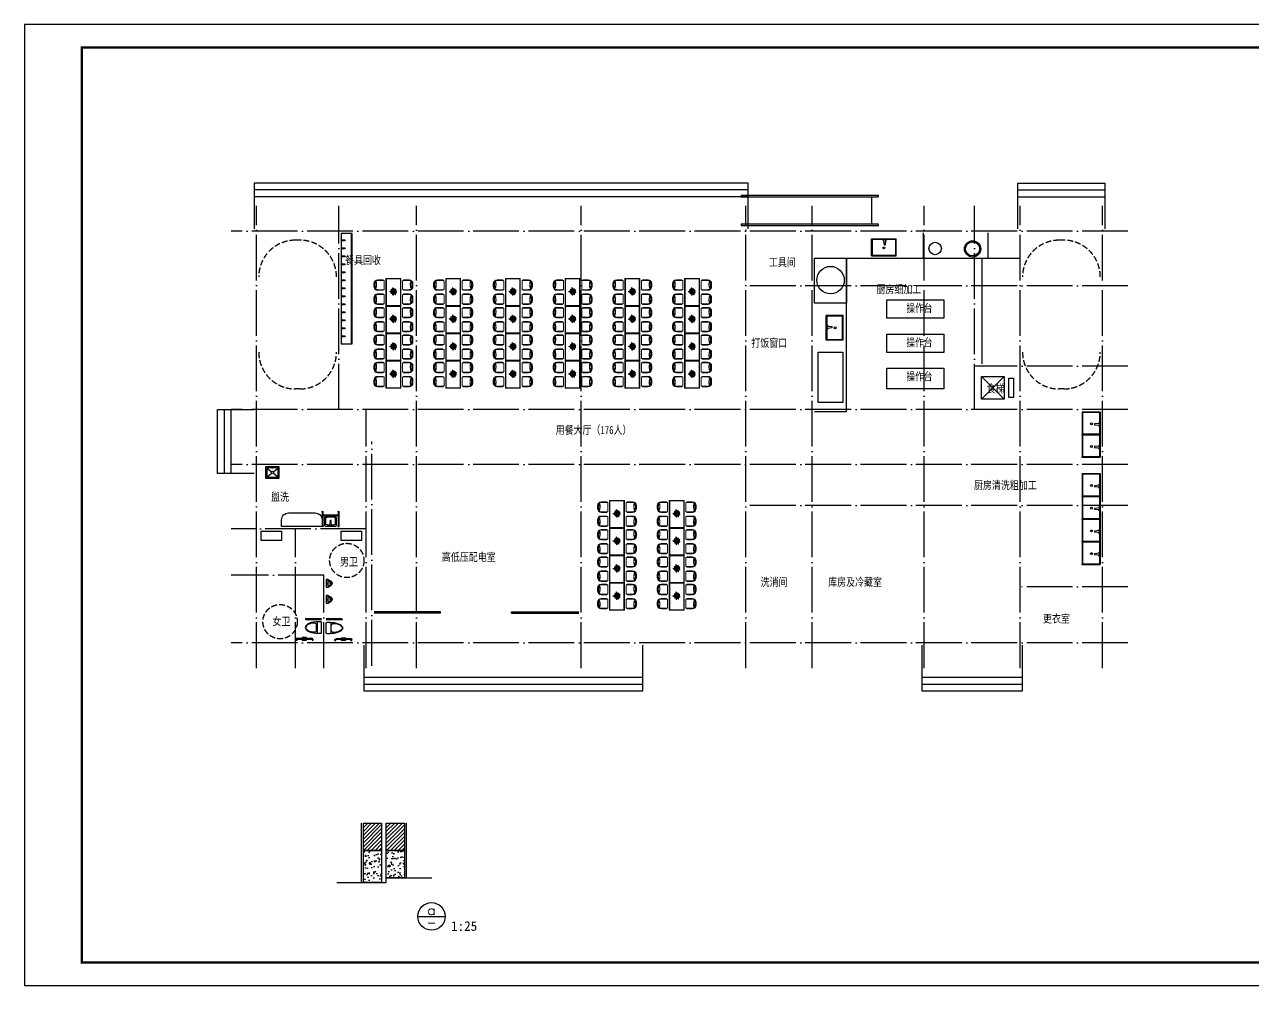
# Model space of a CAD drawing. Extents: x -695846 to 822170, y -413475 to 397179.
# Drawn here: x -535780 to -482045, y -365810 to -323810 of the extents above; entities that cross this region are included whole.
import ezdxf
from ezdxf.enums import TextEntityAlignment as Align

# ---------------------------------------------------------------- set-up
doc = ezdxf.new("R2010")
doc.units = 0
doc.header["$LTSCALE"] = 1000
doc.header["$MEASUREMENT"] = 0
for name, pattern in [('CONTINOUS', [0]), ('DASH', [0.35, 0.25, -0.1]), ('DOTE', [2.42, 2, -0.2, 0.02, -0.2])]:
    doc.linetypes.add(name, pattern=pattern)
for name, color, linetype in [('A-详图', 151, 'Continuous'), ('DOTE', 1, 'DOTE'), ('EVTR', 2, 'Continuous'), ('HATCH', 135, 'Continuous'), ('LVTRY', 6, 'Continuous'), ('PUB_DIM', 3, 'Continuous'), ('PUB_TEXT', 7, 'Continuous'), ('STAIR', 2, 'Continuous'), ('T-图框-175', 175, 'Continuous'), ('TXT', 230, 'Continuous'), ('WALL', 9, 'Continuous'), ('xx-填充', 8, 'Continuous'), ('家具', 134, 'CONTINOUS')]:
    doc.layers.add(name, color=color, linetype=linetype)
doc.styles.add('-黑体', font='simhei.ttf', dxfattribs={"width": 0.8})
doc.styles.add('COMP', font='complex_.ttf', dxfattribs={"bigfont": 'hztxt'})
doc.styles.add('DIM_FONT', font='SIMPLEX.shx', dxfattribs={"width": 0.8})
doc.styles.add('HZ', font='complex.shx', dxfattribs={"bigfont": 'hztxt.shx'})
pattern_1 = [(45, (0, 918.42), (-84.189901, 84.189901), [])]
pattern_2 = [(50, (0, 918.4), (537.94514, -47.0641), [56.25, -618.75]), (355, (0, 918.4), (-104.0635, 564.1441), [45, -495]), (100.4514, (44.83, 914.5), (433.88204, 517.07966), [47.80514, -525.8566]), (46.1842, (0, 1068.4), (800.4308, -124.13926), [84.375, -928.125]), (96.6356, (66.7, 1058.1), (700.997, 730.5884), [71.7077, -788.7848]), (351.1842, (0, 1068.4), (700.9965, 730.589), [67.5, -742.5]), (21, (75, 1030.9), (447.6803, -301.96417), [56.25, -618.75]), (326, (75, 1030.9), (182.4865, 543.86253), [45, -495]), (71.4514, (112.3, 1005.76), (630.16697, 241.89787), [47.80514, -525.8566]), (37.5, (0, 918.42), (9.11989, 249.67039), [0, -489, 0, -502.5, 0, -496.875]), (7.5, (0, 918.42), (197.30215, 295.80878), [0, -286.5, 0, -477.75, 0, -189.375]), (327.5, (-167.25, 918.42), (400.36683, -16.916154), [0, -187.5, 0, -585, 0, -776.25]), (317.5, (-242.25, 918.42), (437.38963, 75.07874), [0, -243.75, 0, -388.5, 0, -551.25])]

# ---------------------------------------------------------------- blocks, each defined once
blk = doc.blocks.new('餐桌')
at = {"layer": '家具', "lineweight": 20}
for p, q in [((224450, 232690, -343), (224694, 232690, -343)), ((224694, 232690, -343), (224694, 232661, -343)), ((224810, 231554), (224810, 232754)), ((224810, 232754), (225460, 232754)), ((225460, 232754), (225460, 231554)), ((225820, 232690, -343), (225577, 232690, -343)), ((225577, 232690, -343), (225577, 232661, -343)), ((224279, 232405, -343), (224279, 232519, -343)), ((224691, 232234, -343), (224450, 232234, -343)), ((224691, 232262, -343), (224691, 232234, -343)), ((224735, 232642, -343), (224735, 232281, -343)), ((225535, 232642, -343), (225535, 232281, -343)), ((225579, 232262, -343), (225579, 232234, -343)), ((225579, 232234, -343), (225820, 232234, -343)), ((225991, 232405, -343), (225991, 232519, -343)), ((224279, 231903, -343), (224279, 231789, -343)), ((224691, 232074, -343), (224450, 232074, -343)), ((224450, 231618, -343), (224694, 231618, -343)), ((224691, 232046, -343), (224691, 232074, -343)), ((224694, 231618, -343), (224694, 231647, -343)), ((224735, 231666, -343), (224735, 232027, -343)), ((225535, 231666, -343), (225535, 232027, -343)), ((225577, 231618, -343), (225577, 231647, -343)), ((225820, 231618, -343), (225577, 231618, -343)), ((225579, 232046, -343), (225579, 232074, -343)), ((225579, 232074, -343), (225820, 232074, -343)), ((225991, 231903, -343), (225991, 231789, -343)), ((225460, 231554), (224810, 231554))]:
    blk.add_line(p, q, dxfattribs=at)
at = {"layer": '家具', "color": 8, "lineweight": 5}
for p, q in [((224830, 231574), (224830, 232734)), ((224830, 232734), (225440, 232734)), ((225440, 232734), (225440, 231574)), ((224308, 232405, -343), (224308, 232519, -343)), ((224450, 232661, -343), (224716, 232661, -343)), ((224716, 232262, -343), (224450, 232262, -343)), ((224959, 232178, -343), (224974, 232185, -343)), ((224973, 232177, -343), (224959, 232178, -343)), ((224988, 232173, -343), (224973, 232177, -343)), ((224974, 232185, -343), (225006, 232196, -343)), ((225000, 232157, -343), (224988, 232173, -343)), ((225018, 232170, -343), (224998, 232179, -343)), ((225024, 232150, -343), (225000, 232157, -343)), ((225006, 232196, -343), (225037, 232207, -343)), ((225049, 232173, -343), (225018, 232170, -343)), ((225052, 232153, -343), (225024, 232150, -343)), ((225037, 232270, -343), (225061, 232269, -343)), ((225039, 232256, -343), (225037, 232270, -343)), ((225037, 232207, -343), (225059, 232207, -343)), ((225041, 232239, -343), (225039, 232256, -343)), ((225057, 232218, -343), (225041, 232239, -343)), ((225060, 232175, -343), (225049, 232173, -343)), ((225073, 232159, -343), (225052, 232153, -343)), ((225056, 232253, -343), (225062, 232246, -343)), ((225073, 232208, -343), (225057, 232218, -343)), ((225059, 232207, -343), (225080, 232207, -343)), ((225073, 232186, -343), (225060, 232175, -343)), ((225061, 232269, -343), (225077, 232268, -343)), ((225062, 232246, -343), (225070, 232232, -343)), ((225065, 232135, -343), (225071, 232160, -343)), ((225070, 232232, -343), (225086, 232223, -343)), ((225071, 232160, -343), (225084, 232176, -343)), ((225100, 232188, -343), (225073, 232186, -343)), ((225077, 232268, -343), (225095, 232259, -343)), ((225080, 232207, -343), (225099, 232205, -343)), ((225085, 232136, -343), (225081, 232125, -343)), ((225084, 232176, -343), (225103, 232177, -343)), ((225092, 232162, -343), (225085, 232152, -343)), ((225085, 232152, -343), (225085, 232136, -343)), ((225086, 232223, -343), (225109, 232217, -343)), ((225092, 232287, -343), (225100, 232324, -343)), ((225096, 232239, -343), (225092, 232287, -343)), ((225109, 232159, -343), (225092, 232162, -343)), ((225117, 232203, -343), (225096, 232239, -343)), ((225099, 232205, -343), (225121, 232200, -343)), ((225100, 232324, -343), (225104, 232358, -343)), ((225134, 232187, -343), (225100, 232188, -343)), ((225103, 232177, -343), (225117, 232184, -343)), ((225104, 232358, -343), (225123, 232333, -343)), ((225123, 232138, -343), (225108, 232116, -343)), ((225126, 232169, -343), (225109, 232159, -343)), ((225117, 232312, -343), (225113, 232325, -343)), ((225113, 232285, -343), (225117, 232312, -343)), ((225115, 232262, -343), (225113, 232285, -343)), ((225128, 232226, -343), (225115, 232262, -343)), ((225143, 232181, -343), (225117, 232203, -343)), ((225117, 232184, -343), (225137, 232186, -343)), ((225123, 232333, -343), (225137, 232317, -343)), ((225136, 232159, -343), (225123, 232138, -343)), ((225137, 232183, -343), (225126, 232169, -343)), ((225127, 232120, -343), (225139, 232140, -343)), ((225142, 232183, -343), (225128, 232226, -343)), ((225139, 232185, -343), (225134, 232169, -343)), ((225134, 232169, -343), (225140, 232130, -343)), ((225137, 232317, -343), (225149, 232289, -343)), ((225137, 232186, -343), (225137, 232183, -343)), ((225148, 232186, -343), (225140, 232183, -343)), ((225140, 232183, -343), (225150, 232156, -343)), ((225150, 232205, -343), (225143, 232181, -343)), ((225147, 232184, -343), (225166, 232197, -343)), ((225175, 232172, -343), (225148, 232186, -343)), ((225149, 232289, -343), (225153, 232263, -343)), ((225154, 232231, -343), (225150, 232205, -343)), ((225150, 232156, -343), (225155, 232131, -343)), ((225153, 232212, -343), (225151, 232207, -343)), ((225153, 232263, -343), (225154, 232231, -343)), ((225167, 232223, -343), (225153, 232212, -343)), ((225171, 232281, -343), (225154, 232264, -343)), ((225156, 232237, -343), (225166, 232254, -343)), ((225166, 232254, -343), (225176, 232266, -343)), ((225166, 232197, -343), (225185, 232203, -343)), ((225177, 232237, -343), (225167, 232223, -343)), ((225170, 232176, -343), (225194, 232176, -343)), ((225183, 232297, -343), (225171, 232281, -343)), ((225188, 232153, -343), (225175, 232172, -343)), ((225176, 232266, -343), (225193, 232275, -343)), ((225200, 232245, -343), (225177, 232237, -343)), ((225214, 232157, -343), (225177, 232176, -343)), ((225203, 232301, -343), (225183, 232297, -343)), ((225185, 232203, -343), (225209, 232214, -343)), ((225204, 232134, -343), (225188, 232153, -343)), ((225189, 232242, -343), (225199, 232252, -343)), ((225194, 232176, -343), (225215, 232180, -343)), ((225198, 232139, -343), (225220, 232126, -343)), ((225199, 232252, -343), (225210, 232275, -343)), ((225225, 232248, -343), (225200, 232245, -343)), ((225213, 232305, -343), (225203, 232301, -343)), ((225209, 232214, -343), (225229, 232219, -343)), ((225210, 232275, -343), (225213, 232305, -343)), ((225227, 232152, -343), (225214, 232157, -343)), ((225215, 232180, -343), (225232, 232187, -343)), ((225248, 232242, -343), (225225, 232248, -343)), ((225260, 232137, -343), (225227, 232152, -343)), ((225229, 232219, -343), (225255, 232237, -343)), ((225232, 232187, -343), (225244, 232203, -343)), ((225245, 232181, -343), (225232, 232186, -343)), ((225244, 232203, -343), (225261, 232224, -343)), ((225262, 232161, -343), (225245, 232181, -343)), ((225276, 232244, -343), (225248, 232242, -343)), ((225261, 232224, -343), (225276, 232244, -343)), ((225267, 232150, -343), (225262, 232161, -343)), ((225274, 232132, -343), (225267, 232150, -343)), ((225820, 232661, -343), (225554, 232661, -343)), ((225554, 232262, -343), (225820, 232262, -343)), ((225963, 232405, -343), (225963, 232519, -343)), ((224308, 231903, -343), (224308, 231789, -343)), ((224716, 232046, -343), (224450, 232046, -343)), ((224450, 231647, -343), (224716, 231647, -343)), ((225041, 232098, -343), (225056, 232112, -343)), ((225060, 232101, -343), (225041, 232098, -343)), ((225056, 232112, -343), (225065, 232135, -343)), ((225081, 232105, -343), (225060, 232101, -343)), ((225108, 232116, -343), (225081, 232105, -343)), ((225098, 232102, -343), (225094, 232083, -343)), ((225094, 232083, -343), (225100, 232068, -343)), ((225105, 232115, -343), (225098, 232102, -343)), ((225100, 232068, -343), (225111, 232056, -343)), ((225111, 232056, -343), (225115, 232043, -343)), ((225115, 232043, -343), (225117, 232023, -343)), ((225117, 232023, -343), (225118, 232019, -343)), ((225118, 232019, -343), (225132, 232025, -343)), ((225121, 232095, -343), (225127, 232120, -343)), ((225123, 232079, -343), (225121, 232095, -343)), ((225128, 232049, -343), (225123, 232079, -343)), ((225132, 232025, -343), (225142, 232040, -343)), ((225140, 232130, -343), (225147, 232107, -343)), ((225142, 232040, -343), (225146, 232064, -343)), ((225146, 232064, -343), (225149, 232089, -343)), ((225147, 232107, -343), (225164, 232090, -343)), ((225149, 232089, -343), (225151, 232099, -343)), ((225155, 232131, -343), (225170, 232115, -343)), ((225164, 232090, -343), (225177, 232076, -343)), ((225170, 232115, -343), (225186, 232109, -343)), ((225177, 232076, -343), (225206, 232056, -343)), ((225186, 232109, -343), (225196, 232100, -343)), ((225196, 232100, -343), (225199, 232092, -343)), ((225199, 232092, -343), (225206, 232073, -343)), ((225219, 232107, -343), (225204, 232134, -343)), ((225206, 232056, -343), (225220, 232039, -343)), ((225220, 232059, -343), (225219, 232107, -343)), ((225220, 232126, -343), (225239, 232126, -343)), ((225220, 232039, -343), (225220, 232059, -343)), ((225239, 232126, -343), (225255, 232129, -343)), ((225255, 232129, -343), (225274, 232132, -343)), ((225554, 232046, -343), (225820, 232046, -343)), ((225820, 231647, -343), (225554, 231647, -343)), ((225963, 231903, -343), (225963, 231789, -343)), ((225440, 231574), (224830, 231574))]:
    blk.add_line(p, q, dxfattribs=at)
at = {"layer": '家具', "lineweight": 20}
for centre, radius, start, end in [((224450, 232519, -343), 171, 90, 180), ((225820, 232519, -343), 171, 0, 90), ((224450, 232405, -343), 171, 180, 270), ((224716, 232642, -343), 19, 0, 90), ((224716, 232281, -343), 19, 270, 0), ((225554, 232642, -343), 19, 90, 180), ((225554, 232281, -343), 19, 180, 270), ((225820, 232405, -343), 171, 270, 0), ((224450, 231903, -343), 171, 90, 180), ((224450, 231789, -343), 171, 180, 270), ((224716, 232027, -343), 19, 0, 90), ((224716, 231666, -343), 19, 270, 0), ((225554, 232027, -343), 19, 90, 180), ((225554, 231666, -343), 19, 180, 270), ((225820, 231903, -343), 171, 0, 90), ((225820, 231789, -343), 171, 270, 0)]:
    blk.add_arc(centre, radius, start, end, dxfattribs=at)
at = {"layer": '家具', "color": 8, "lineweight": 5}
for centre, radius, start, end in [((224450, 232519, -343), 142, 90, 180), ((224450, 232405, -343), 142, 180, 270), ((224610, 232452, -343), 292, 147.0809, 205.6305), ((224360, 232405, -343), 41.1, 200.7591, 300.9136), ((224446, 232471, -343), 121, 161.2273, 234.3693), ((225141, 232185, -343), 121, 146.9563, 172.295), ((225141, 232185, -343), 121, 197.123, 220.9816), ((225141, 232185, -343), 111, 152.6899, 169.5345), ((225141, 232185, -343), 111, 197.9864, 220.5771), ((225141, 232185, -343), 121, 112.9768, 135.8473), ((225141, 232185, -343), 111, 116.2761, 131.1349), ((225141, 232185, -343), 121, 68.5862, 89.7442), ((225141, 232185, -343), 111, 70.6559, 87.5058), ((225141, 232185, -343), 111, 33.3868, 52.0756), ((225141, 232185, -343), 121, 28.3455, 54.4541), ((225141, 232185, -343), 111, 354.1886, 12.4028), ((225141, 232185, -343), 121, 349.7038, 16.1281), ((225820, 232519, -343), 142, 0, 90), ((225820, 232405, -343), 142, 270, 0), ((225910, 232405, -343), 41.1, 239.0864, 339.2409), ((225824, 232471, -343), 121, 305.6307, 18.7727), ((225660, 232452, -343), 292, 334.3695, 32.9191), ((224450, 231903, -343), 142, 90, 180), ((224450, 231789, -343), 142, 180, 270), ((224610, 231855, -343), 292, 154.3695, 212.9191), ((224360, 231902, -343), 41.1, 59.0864, 159.2409), ((224446, 231837, -343), 121, 125.6307, 198.7727), ((225141, 232185, -343), 121, 224.8021, 249.1804), ((225141, 232185, -343), 111, 228.4756, 245.3347), ((225141, 232185, -343), 121, 272.503, 290.4563), ((225141, 232185, -343), 111, 273.2699, 287.4002), ((225141, 232185, -343), 111, 315.0835, 327.5023), ((225141, 232185, -343), 121, 310.6606, 331.3393), ((225820, 231903, -343), 142, 0, 90), ((225820, 231789, -343), 142, 270, 0), ((225910, 231902, -343), 41.1, 20.7591, 120.9136), ((225824, 231837, -343), 121, 341.2273, 54.3693), ((225660, 231855, -343), 292, 327.0809, 25.6305)]:
    blk.add_arc(centre, radius, start, end, dxfattribs=at)
for centre, major_axis in [((224361, 232465, -343), (-9, -143)), ((225910, 231843, -343), (9, 143))]:
    blk.add_ellipse(centre, major_axis=major_axis, ratio=0.215118, dxfattribs=at)
at = {"layer": '家具', "color": 8, "lineweight": 5, "extrusion": (0, 0, -1)}
for centre, major_axis in [((225910, 232465, -343), (9, -143)), ((224361, 231843, -343), (-9, 143))]:
    blk.add_ellipse(centre, major_axis=major_axis, ratio=0.215118, dxfattribs=at)
at = {"layer": '家具', "color": 8, "lineweight": 5}
for points in [[(224351, 232316, -343), (224352, 232316, -343), (224353, 232316, -343), (224355, 232317, -343), (224356, 232317, -343), (224358, 232318, -343), (224359, 232318, -343), (224360, 232319, -343), (224361, 232320, -343), (224363, 232322, -343), (224365, 232324, -343), (224367, 232328, -343), (224369, 232330, -343), (224371, 232334, -343), (224372, 232337, -343), (224375, 232343, -343), (224376, 232346, -343), (224379, 232355, -343), (224381, 232361, -343), (224384, 232375, -343), (224386, 232382, -343), (224389, 232397, -343), (224390, 232405, -343), (224393, 232422, -343), (224394, 232431, -343), (224396, 232453, -343), (224397, 232467, -343), (224398, 232494, -343), (224398, 232507, -343), (224397, 232529, -343), (224396, 232538, -343), (224395, 232555, -343), (224394, 232563, -343), (224392, 232575, -343), (224391, 232580, -343), (224388, 232590, -343), (224387, 232594, -343), (224384, 232600, -343), (224383, 232602, -343), (224381, 232605, -343), (224380, 232607, -343), (224378, 232609, -343), (224377, 232610, -343), (224375, 232611, -343), (224374, 232612, -343), (224372, 232612, -343), (224371, 232613, -343), (224369, 232613, -343), (224368, 232613, -343), (224366, 232612, -343), (224365, 232612, -343), (224363, 232611, -343), (224363, 232611, -343), (224361, 232610, -343), (224360, 232609, -343), (224358, 232607, -343), (224357, 232606, -343), (224354, 232602, -343), (224353, 232600, -343), (224350, 232595, -343), (224349, 232593, -343), (224347, 232587, -343), (224346, 232584, -343), (224343, 232576, -343), (224341, 232570, -343), (224337, 232557, -343), (224336, 232549, -343), (224333, 232534, -343), (224331, 232526, -343), (224329, 232510, -343), (224328, 232501, -343), (224326, 232479, -343), (224325, 232465, -343), (224324, 232438, -343), (224324, 232425, -343), (224324, 232403, -343), (224325, 232394, -343), (224326, 232376, -343), (224327, 232368, -343), (224329, 232355, -343), (224330, 232350, -343), (224333, 232340, -343), (224334, 232336, -343), (224336, 232330, -343), (224337, 232328, -343), (224340, 232324, -343), (224341, 232323, -343), (224343, 232320, -343), (224344, 232320, -343), (224346, 232318, -343), (224347, 232318, -343), (224349, 232317, -343), (224350, 232317, -343), (224351, 232316, -343), (224351, 232316, -343), (224351, 232316, -343)], [(225919, 232316, -343), (225918, 232316, -343), (225917, 232316, -343), (225915, 232317, -343), (225914, 232317, -343), (225913, 232318, -343), (225912, 232318, -343), (225910, 232319, -343), (225909, 232320, -343), (225907, 232322, -343), (225906, 232324, -343), (225903, 232328, -343), (225902, 232330, -343), (225899, 232334, -343), (225898, 232337, -343), (225896, 232343, -343), (225894, 232346, -343), (225891, 232355, -343), (225890, 232361, -343), (225886, 232375, -343), (225885, 232382, -343), (225882, 232397, -343), (225880, 232405, -343), (225878, 232422, -343), (225877, 232431, -343), (225875, 232453, -343), (225874, 232467, -343), (225873, 232494, -343), (225873, 232507, -343), (225874, 232529, -343), (225874, 232538, -343), (225876, 232555, -343), (225877, 232563, -343), (225879, 232575, -343), (225880, 232580, -343), (225882, 232590, -343), (225884, 232594, -343), (225886, 232600, -343), (225887, 232602, -343), (225889, 232605, -343), (225890, 232607, -343), (225892, 232609, -343), (225893, 232610, -343), (225895, 232611, -343), (225896, 232612, -343), (225898, 232612, -343), (225899, 232613, -343), (225901, 232613, -343), (225902, 232613, -343), (225904, 232612, -343), (225905, 232612, -343), (225907, 232611, -343), (225908, 232611, -343), (225909, 232610, -343), (225910, 232609, -343), (225912, 232607, -343), (225914, 232606, -343), (225916, 232602, -343), (225918, 232600, -343), (225920, 232595, -343), (225921, 232593, -343), (225924, 232587, -343), (225925, 232584, -343), (225928, 232576, -343), (225930, 232570, -343), (225933, 232557, -343), (225935, 232549, -343), (225938, 232534, -343), (225939, 232526, -343), (225941, 232510, -343), (225943, 232501, -343), (225945, 232479, -343), (225946, 232465, -343), (225947, 232438, -343), (225947, 232425, -343), (225946, 232403, -343), (225946, 232394, -343), (225944, 232376, -343), (225944, 232368, -343), (225941, 232355, -343), (225940, 232350, -343), (225938, 232340, -343), (225937, 232336, -343), (225934, 232330, -343), (225933, 232328, -343), (225931, 232324, -343), (225930, 232323, -343), (225928, 232320, -343), (225927, 232320, -343), (225925, 232318, -343), (225924, 232318, -343), (225922, 232317, -343), (225921, 232317, -343), (225920, 232316, -343), (225919, 232316, -343), (225919, 232316, -343)], [(224351, 231991, -343), (224352, 231991, -343), (224353, 231991, -343), (224355, 231991, -343), (224356, 231991, -343), (224358, 231990, -343), (224359, 231989, -343), (224360, 231988, -343), (224361, 231988, -343), (224363, 231985, -343), (224365, 231984, -343), (224367, 231980, -343), (224369, 231978, -343), (224371, 231973, -343), (224372, 231971, -343), (224375, 231965, -343), (224376, 231962, -343), (224379, 231953, -343), (224381, 231947, -343), (224384, 231933, -343), (224386, 231926, -343), (224389, 231910, -343), (224390, 231902, -343), (224393, 231885, -343), (224394, 231877, -343), (224396, 231854, -343), (224397, 231841, -343), (224398, 231814, -343), (224398, 231801, -343), (224397, 231779, -343), (224396, 231770, -343), (224395, 231753, -343), (224394, 231745, -343), (224392, 231732, -343), (224391, 231727, -343), (224388, 231718, -343), (224387, 231714, -343), (224384, 231708, -343), (224383, 231706, -343), (224381, 231702, -343), (224380, 231701, -343), (224378, 231699, -343), (224377, 231698, -343), (224375, 231696, -343), (224374, 231696, -343), (224372, 231695, -343), (224371, 231695, -343), (224369, 231695, -343), (224368, 231695, -343), (224366, 231695, -343), (224365, 231695, -343), (224363, 231696, -343), (224363, 231697, -343), (224361, 231698, -343), (224360, 231698, -343), (224358, 231700, -343), (224357, 231702, -343), (224354, 231706, -343), (224353, 231708, -343), (224350, 231712, -343), (224349, 231715, -343), (224347, 231720, -343), (224346, 231723, -343), (224343, 231732, -343), (224341, 231738, -343), (224337, 231751, -343), (224336, 231758, -343), (224333, 231773, -343), (224331, 231781, -343), (224329, 231798, -343), (224328, 231806, -343), (224326, 231829, -343), (224325, 231842, -343), (224324, 231869, -343), (224324, 231882, -343), (224324, 231905, -343), (224325, 231914, -343), (224326, 231931, -343), (224327, 231939, -343), (224329, 231952, -343), (224330, 231958, -343), (224333, 231967, -343), (224334, 231971, -343), (224336, 231977, -343), (224337, 231979, -343), (224340, 231983, -343), (224341, 231985, -343), (224343, 231987, -343), (224344, 231988, -343), (224346, 231989, -343), (224347, 231990, -343), (224349, 231991, -343), (224350, 231991, -343), (224351, 231991, -343), (224351, 231991, -343), (224351, 231991, -343)], [(225919, 231991, -343), (225918, 231991, -343), (225917, 231991, -343), (225915, 231991, -343), (225914, 231991, -343), (225913, 231990, -343), (225912, 231989, -343), (225910, 231988, -343), (225909, 231988, -343), (225907, 231985, -343), (225906, 231984, -343), (225903, 231980, -343), (225902, 231978, -343), (225899, 231973, -343), (225898, 231971, -343), (225896, 231965, -343), (225894, 231962, -343), (225891, 231953, -343), (225890, 231947, -343), (225886, 231933, -343), (225885, 231926, -343), (225882, 231910, -343), (225880, 231902, -343), (225878, 231885, -343), (225877, 231877, -343), (225875, 231854, -343), (225874, 231841, -343), (225873, 231814, -343), (225873, 231801, -343), (225874, 231779, -343), (225874, 231770, -343), (225876, 231753, -343), (225877, 231745, -343), (225879, 231732, -343), (225880, 231727, -343), (225882, 231718, -343), (225884, 231714, -343), (225886, 231708, -343), (225887, 231706, -343), (225889, 231702, -343), (225890, 231701, -343), (225892, 231699, -343), (225893, 231698, -343), (225895, 231696, -343), (225896, 231696, -343), (225898, 231695, -343), (225899, 231695, -343), (225901, 231695, -343), (225902, 231695, -343), (225904, 231695, -343), (225905, 231695, -343), (225907, 231696, -343), (225908, 231697, -343), (225909, 231698, -343), (225910, 231698, -343), (225912, 231700, -343), (225914, 231702, -343), (225916, 231706, -343), (225918, 231708, -343), (225920, 231712, -343), (225921, 231715, -343), (225924, 231720, -343), (225925, 231723, -343), (225928, 231732, -343), (225930, 231738, -343), (225933, 231751, -343), (225935, 231758, -343), (225938, 231773, -343), (225939, 231781, -343), (225941, 231798, -343), (225943, 231806, -343), (225945, 231829, -343), (225946, 231842, -343), (225947, 231869, -343), (225947, 231882, -343), (225946, 231905, -343), (225946, 231914, -343), (225944, 231931, -343), (225944, 231939, -343), (225941, 231952, -343), (225940, 231958, -343), (225938, 231967, -343), (225937, 231971, -343), (225934, 231977, -343), (225933, 231979, -343), (225931, 231983, -343), (225930, 231985, -343), (225928, 231987, -343), (225927, 231988, -343), (225925, 231989, -343), (225924, 231990, -343), (225922, 231991, -343), (225921, 231991, -343), (225920, 231991, -343), (225919, 231991, -343), (225919, 231991, -343)]]:
    blk.add_open_spline(points, degree=3, knots=[0, 0, 0, 0, 0.056151, 0.056151, 0.112303, 0.112303, 0.168454, 0.168454, 0.224605, 0.224605, 0.335441, 0.335441, 0.446278, 0.446278, 0.557114, 0.557114, 0.66795, 0.66795, 0.854583, 0.854583, 1.041216, 1.041216, 1.227849, 1.227849, 1.414483, 1.414483, 1.695407, 1.695407, 1.976332, 1.976332, 2.187567, 2.187567, 2.398803, 2.398803, 2.565951, 2.565951, 2.7331, 2.7331, 2.838585, 2.838585, 2.94407, 2.94407, 3.011703, 3.011703, 3.079336, 3.079336, 3.135417, 3.135417, 3.191497, 3.191497, 3.247578, 3.247578, 3.303658, 3.303658, 3.359739, 3.359739, 3.46856, 3.46856, 3.577381, 3.577381, 3.686203, 3.686203, 3.795024, 3.795024, 3.979803, 3.979803, 4.164582, 4.164582, 4.349361, 4.349361, 4.53414, 4.53414, 4.815386, 4.815386, 5.096631, 5.096631, 5.310034, 5.310034, 5.523436, 5.523436, 5.693029, 5.693029, 5.862621, 5.862621, 5.970341, 5.970341, 6.07806, 6.07806, 6.14694, 6.14694, 6.215819, 6.215819, 6.271954, 6.271954, 6.283185, 6.283185, 6.283185, 6.283185], dxfattribs=at)
blk = doc.blocks.new('54h')
at = {"layer": '家具'}
for p, q in [((1419052, -155925), (1419052, -155185)), ((1419052, -155185), (1420132, -155185)), ((1419575, -155228), (1419601, -155440)), ((1419665, -155247), (1419650, -155440)), ((1420132, -155925), (1420132, -155185)), ((1419052, -155925), (1420132, -155925))]:
    blk.add_line(p, q, dxfattribs=at)
blk.add_lwpolyline([(1420107, -155900), (1420107, -155210), (1419077, -155210), (1419077, -155900)], close=True, dxfattribs=at)
blk.add_circle((1419594, -155581), 42.1, dxfattribs=at)
for centre, radius, start, end in [((1419578, -155247), 22.9, 95.6382, 275.5458), ((1419621, -155232), 46.2, 341.7634, 174.9487), ((1419665, -155247), 22.9, 265.5221, 86.1074), ((1419626, -155399), 47.8, 239.109, 300.6595)]:
    blk.add_arc(centre, radius, start, end, dxfattribs=at)
blk = doc.blocks.new('水龙头')
for p, q in [((0, -102), (0, 0)), ((29, -102), (29, 0)), ((5, -172), (5, -136)), ((24, -172), (24, -135))]:
    blk.add_line(p, q)
blk.add_lwpolyline([(17, -104), (17, -155), (11, -155), (11, -104)])
for centre, radius, start, end in [((14, -117), 20.9, 278.0511, 262.5357), ((14, -117), 13.8, 282.2059, 258.5545), ((14, -172), 9.78, 175.9228, 3.9898)]:
    blk.add_arc(centre, radius, start, end)
blk = doc.blocks.new('ghgh')
at = {"layer": 'WALL'}
blk.add_line((948050, -221742), (948050, -217267), dxfattribs=at)
at = {"layer": '家具'}
for points in [[(947570, -222068), (948050, -222068), (948050, -217237), (947570, -217237)], [(947600, -222068), (948050, -222068), (948050, -217237), (947600, -217237)]]:
    blk.add_lwpolyline(points, close=True, dxfattribs=at)
at = {"layer": '家具', "xscale": -1, "rotation": 270}
for p in [(948050, -217581), (948050, -217931), (948050, -218281), (948050, -218631), (948050, -218978), (948050, -219328), (948050, -219678), (948050, -220028), (948050, -220378), (948050, -220728), (948050, -221078), (948050, -221428), (948050, -221778)]:
    blk.add_blockref('水龙头', p, dxfattribs=at)
blk = doc.blocks.new('$lvtry$00000219')
at = {"color": 0}
for p, q in [((-124, -91, 0), (-43, -216, 0)), ((-116, -76, 0), (116, -76, 0)), ((43, -216, 0), (124, -91, 0))]:
    blk.add_line(p, q, dxfattribs=at)
at = {"color": 0, "elevation": 0}
blk.add_lwpolyline([(69, -231, -0.57735), (-69, -231), (-162, -88, -0.145378), (-170, -61), (-170, 0), (170, 0), (170, -61, -0.145378), (162, -88)], format="xyb", close=True, dxfattribs=at)
at = {"color": 0}
for centre, radius in [((0, -177, 0), 20), ((0, -38, 0), 17.7)]:
    blk.add_circle(centre, radius, dxfattribs=at)
for centre, radius, start, end in [((-116, -86, 0), 10, 90, 213.0863), ((0, -191, 0), 50, 210, 330), ((116, -86, 0), 10, 326.9137, 90)]:
    blk.add_arc(centre, radius, start, end, dxfattribs=at)
for p in [(0, -38, 0), (0, -177, 0)]:
    blk.add_point(p, dxfattribs=at)
blk = doc.blocks.new('$lvtry$00000191')
for p, q in [((-250, -50, 0), (-39, -219, 0)), ((-250, -450, 0), (-39, -281, 0)), ((39, -219, 0), (250, -50, 0)), ((39, -281, 0), (250, -450, 0))]:
    blk.add_line(p, q)
at = {"elevation": 0}
for points in [[(300, -500), (300, 0), (-300, 0), (-300, -500)], [(250, -450), (250, -50), (-250, -50), (-250, -450)]]:
    blk.add_lwpolyline(points, close=True, dxfattribs=at)
blk.add_circle((0, -250, 0), 50)
blk.add_point((0, -50, 0))
blk = doc.blocks.new('g4u54yu')
at = {"layer": 'HATCH'}
for p, q in [((1532701, -147815), (1531708, -147815)), ((1531708, -147815), (1531708, -148615)), ((1532701, -147815), (1532701, -148615)), ((1532701, -148615), (1531708, -148615)), ((1532107, -148560), (1532123, -148366)), ((1532197, -148578), (1532172, -148366))]:
    blk.add_line(p, q, dxfattribs=at)
blk.add_lwpolyline([(1531733, -148590), (1532676, -148590), (1532676, -147840), (1531733, -147840)], close=True, dxfattribs=at)
blk.add_circle((1532178, -148226), 42.1, dxfattribs=at)
for centre, radius, start, end in [((1532107, -148560), 22.9, 85.5221, 266.1074), ((1532151, -148574), 46.2, 161.7634, 354.9487), ((1532147, -148407), 47.8, 59.109, 120.6595), ((1532195, -148560), 22.9, 275.6382, 95.5458)]:
    blk.add_arc(centre, radius, start, end, dxfattribs=at)
blk.add_point((1531708, -147815), dxfattribs=at)
blk = doc.blocks.new('A$C4D475324')
at = {"ltscale": 100}
blk.add_lwpolyline([(40, 520), (460, 520, 0.414214), (500, 560), (500, 680, 0.414214), (460, 720), (40, 720, 0.414214), (0, 680), (0, 560, 0.414214)], format="xyb", close=True, dxfattribs=at)
for points in [[(0, 557, 0.093667), (63, 192, 0.042113), (95, 123, 0.118122), (179, 29, 0.197302), (250, 0, 0.197302), (321, 29, 0.118122), (405, 123, 0.042113), (437, 192, 0.093667), (500, 557)], [(343, 500), (156, 500, 0.382629), (56, 411, 0.091485), (69, 242, 0.091485), (141, 88, 0.128922), (213, 28, 0.111869), (249, 20, 0.111869), (285, 28, 0.128922), (358, 88, 0.091485), (430, 242, 0.091485), (442, 411, 0.382629), (343, 500, -0.382629)]]:
    blk.add_lwpolyline(points, format="xyb", dxfattribs=at)
blk = doc.blocks.new('A$C52573356')
at = {"layer": 'LVTRY', "linetype": 'Continuous'}
for p, q in [((1351, 486), (1351, 1176)), ((1391, 486), (1391, 1176)), ((2216, 80), (2216, 740)), ((2256, 100), (2256, 740)), ((2286, 800), (2276, 800)), ((2286, 760), (2276, 760)), ((2286, 100), (2236, 100)), ((2286, 60), (2236, 60))]:
    blk.add_line(p, q, dxfattribs=at)
for points in [[(2286, 755), (2296, 755), (2296, 805), (2286, 805)], [(2286, 55), (2296, 55), (2296, 105), (2286, 105)]]:
    blk.add_lwpolyline(points, close=True, dxfattribs=at)
at = {"layer": 'LVTRY', "linetype": 'DASH', "ltscale": 100}
blk.add_lwpolyline([(2176, 330), (2296, 330), (2296, 510), (2176, 510)], close=True, dxfattribs=at)
at = {"layer": 'LVTRY', "linetype": 'Continuous'}
for centre, radius, start, end in [((2276, 740), 60, 90, 180), ((2276, 740), 20, 90, 180), ((1371, 486), 20, 180, 0), ((2236, 80), 20, 89.9998, 270.0002)]:
    blk.add_arc(centre, radius, start, end, dxfattribs=at)
blk.add_blockref('A$C4D475324', (1496, 456), dxfattribs=at)
blk = doc.blocks.new('M_E31EAW')
at = {"color": 0, "linetype": 'ByBlock'}
for p, q in [((0, 215), (0, -215)), ((419, 245), (31, 245)), ((41, -31), (41, 31)), ((184, 10), (61, 31)), ((82, 26), (82, 153)), ((143, 215), (358, 215)), ((184, -10), (184, 10)), ((419, 153), (419, -153)), ((450, -215), (450, 215)), ((31, -245), (419, -245)), ((61, -31), (184, -10)), ((82, -153), (82, -26)), ((358, -215), (143, -215))]:
    blk.add_line(p, q, dxfattribs=at)
for centre, radius in [((51, 51), 20.5), ((245, 0), 30.7), ((51, -51), 20.5)]:
    blk.add_circle(centre, radius, dxfattribs=at)
for centre, radius, start, end in [((31, 215), 30.7, 90, 180), ((143, 153), 61.4, 90, 180), ((358, 153), 61.4, 0, 90), ((419, 215), 30.7, 0, 90), ((31, -215), 30.7, 180, 270), ((143, -153), 61.4, 180, 270), ((358, -153), 61.4, 270, 0), ((419, -215), 30.7, 270, 0)]:
    blk.add_arc(centre, radius, start, end, dxfattribs=at)
at = {"style": 'DIM_FONT', "width": 0.8, "flags": 9}
for tag in ['XSIZE', 'YSIZE']:
    blk.add_attdef(tag, (0, 0), '', height=0.5, dxfattribs=at)
blk = doc.blocks.new('A$C59E96B44')
at = {"layer": 'LVTRY'}
for p, q in [((14, 650), (14, 21)), ((54, 650), (54, 520)), ((714, 650), (714, 520)), ((754, 650), (754, 21)), ((714, 520), (54, 520)), ((54, 480), (54, 21)), ((714, 480), (54, 480)), ((714, 480), (714, 21))]:
    blk.add_line(p, q, dxfattribs=at)
for points in [[(0, 0), (0, 21), (68, 21), (68, 0)], [(769, 0), (769, 21), (701, 21), (701, 0)]]:
    blk.add_lwpolyline(points, close=True, dxfattribs=at)
for centre, start, end in [((34, 650), 0, 180), ((734, 650), 0, 180), ((54, 500), 90, 270), ((714, 500), 270, 90), ((714, 500), 270, 90)]:
    blk.add_arc(centre, 20, start, end, dxfattribs=at)
at = {"layer": 'LVTRY', "rotation": 90.00000000000001}
blk.add_blockref('M_E31EAW', (384, 0), dxfattribs=at)
blk = doc.blocks.new('_INDEX')
blk.add_line((-0.5, 0), (0.5, 0))
blk.add_circle((0, 0), 0.5)
at = {"style": 'COMP'}
for tag, width, p, p2 in [('1', 1.388087, (-0.17, 0.05), (0.17, 0.05)), ('-', 0.84274, (-0.17, -0.39), (0.17, -0.39))]:
    blk.add_attdef(tag, text='', height=0.34, dxfattribs=dict(at, width=width)).set_placement(p, p2, align=Align.FIT)

msp = doc.modelspace()

# ---------------------------------------------------------------- hatches: boundary and pattern name
h = msp.add_hatch()
h.set_pattern_fill('ANSI31', color=8, scale=75)
h.set_pattern_definition(pattern_1)
h.paths.add_polyline_path([(-520965, -358713), (-520165, -358713), (-520165, -359913), (-520965, -359913)])
h = msp.add_hatch()
h.set_pattern_fill('ANSI31', color=8, scale=75)
h.set_pattern_definition(pattern_1)
h.paths.add_polyline_path([(-519965, -358713), (-519165, -358713), (-519165, -359913), (-519965, -359913)])
h = msp.add_hatch()
h.set_pattern_fill('混凝土', color=8, scale=75)
h.set_pattern_definition(pattern_2)
h.paths.add_polyline_path([(-520965, -359913), (-520165, -359913), (-520165, -361313), (-520965, -361313)])
h = msp.add_hatch()
h.set_pattern_fill('混凝土', color=8, scale=75)
h.set_pattern_definition(pattern_2)
h.paths.add_polyline_path([(-519965, -359913), (-519165, -359913), (-519165, -361113), (-519965, -361113)])

# ---------------------------------------------------------------- linework, layer by layer
for points in [[(-525440, -345956), (-524540, -345956), (-524540, -346356), (-525440, -346356)], [(-521940, -345956), (-521040, -345956), (-521040, -346356), (-521940, -346356)]]:
    msp.add_lwpolyline(points, close=True)
for points in [[(-517590, -349476), (-520490, -349476)], [(-517590, -349536), (-520490, -349536)], [(-517590, -349536), (-517590, -349476)], [(-514490, -349476), (-511540, -349476)], [(-514490, -349536), (-514490, -349476)], [(-514490, -349536), (-511540, -349536)], [(-521045, -361313), (-521045, -358713)], [(-519085, -361113), (-519085, -358713)]]:
    msp.add_lwpolyline(points)
at = {"linetype": 'DASH'}
for centre in [(-521690, -347235), (-524607, -349909)]:
    msp.add_circle(centre, 750, dxfattribs=at)
at = {"layer": 'A-详图'}
for points in [[(-520965, -358713), (-520165, -358713), (-520165, -359913), (-520965, -359913)], [(-519965, -358713), (-519165, -358713), (-519165, -359913), (-519965, -359913)], [(-520965, -359913), (-520165, -359913), (-520165, -361313), (-520965, -361313)], [(-519965, -359913), (-519165, -359913), (-519165, -361113), (-519965, -361113)]]:
    msp.add_lwpolyline(points, close=True, dxfattribs=at)
msp.add_lwpolyline([(-522119, -361313), (-519965, -361313), (-519965, -361113), (-517978, -361113)], dxfattribs=at)
at = {"layer": 'DOTE'}
for p, q in [((-525640, -351936), (-525640, -331736)), ((-522040, -340636), (-522040, -331736)), ((-518640, -351936), (-518640, -331736)), ((-511440, -351936), (-511440, -331736)), ((-504240, -351936), (-504240, -331736)), ((-501340, -351936), (-501340, -331736)), ((-496440, -351936), (-496440, -331736)), ((-494240, -340636), (-494240, -331736)), ((-492240, -351936), (-492240, -331736)), ((-488640, -351936), (-488640, -331736)), ((-487540, -332836), (-526740, -332836)), ((-487540, -335236), (-504240, -335236)), ((-487540, -338736), (-494240, -338736)), ((-487540, -340636), (-526740, -340636)), ((-520840, -351936), (-520840, -340636)), ((-520590, -351834), (-520590, -342034)), ((-487540, -343036), (-526740, -343036)), ((-487540, -344836), (-504240, -344836)), ((-520840, -345856), (-526740, -345856)), ((-523940, -351936), (-523940, -345856)), ((-522690, -347876), (-526740, -347876)), ((-522690, -351936), (-522690, -347876)), ((-487540, -348386), (-492240, -348386)), ((-487540, -350836), (-526740, -350836))]:
    msp.add_line(p, q, dxfattribs=at)
at = {"layer": 'EVTR'}
for p, q in [((-493940, -340186), (-493940, -339186)), ((-493940, -339186), (-492940, -339186)), ((-492940, -340186), (-493940, -339186)), ((-493940, -340186), (-492940, -339186)), ((-492940, -339186), (-492940, -340186)), ((-492740, -340111), (-492740, -339261)), ((-492740, -339261), (-492540, -339261)), ((-492540, -339261), (-492540, -340111)), ((-492540, -340111), (-492740, -340111)), ((-492940, -340186), (-493940, -340186))]:
    msp.add_line(p, q, dxfattribs=at)
at = {"layer": 'HATCH', "elevation": 343}
msp.add_lwpolyline([(-496487, -332916), (-496487, -334016), (-496487, -334016), (-496487, -334016), (-493642, -334016), (-493642, -332916)], dxfattribs=at)
at = {"layer": 'HATCH'}
for centre, radius in [((-495959, -333598, 343), 273), ((-494325, -333614, 343), 357), ((-494325, -333614, 343), 307)]:
    msp.add_circle(centre, radius, dxfattribs=at)
at = {"layer": 'LVTRY'}
msp.add_lwpolyline([(-522772, -345756), (-524540, -345756), (-524540, -345456, -0.414214), (-524240, -345156), (-523072, -345156, -0.414214), (-522772, -345456)], format="xyb", close=True, dxfattribs=at)
at = {"layer": 'STAIR'}
for p, q in [((-525740, -330736), (-525740, -332736)), ((-504140, -332736), (-504140, -330736)), ((-492340, -332736), (-492340, -330736)), ((-492340, -330736), (-488540, -330736)), ((-488540, -330736), (-488540, -332736)), ((-504140, -331336), (-525740, -331336)), ((-492340, -331036), (-488540, -331036)), ((-492340, -331336), (-488540, -331336)), ((-527340, -343436), (-527340, -340636)), ((-527340, -340636), (-525740, -340636)), ((-527040, -343436), (-527040, -340636)), ((-526740, -343436), (-526740, -340636)), ((-525740, -343436), (-527340, -343436)), ((-520940, -350936), (-520940, -352936)), ((-508740, -352936), (-508740, -350936)), ((-496540, -350936), (-496540, -352936)), ((-492140, -352936), (-492140, -350936)), ((-520940, -352336), (-508740, -352336)), ((-496540, -352336), (-492140, -352336)), ((-520940, -352636), (-508740, -352636)), ((-520940, -352936), (-508740, -352936)), ((-496540, -352636), (-492140, -352636)), ((-496540, -352936), (-492140, -352936))]:
    msp.add_line(p, q, dxfattribs=at)
at = {"layer": 'STAIR', "color": 9, "linetype": 'DASH'}
for p, q in [((-523740, -333236), (-523940, -333236)), ((-490340, -333236), (-490540, -333236)), ((-523740, -339736), (-523940, -339736)), ((-490340, -339736), (-490540, -339736))]:
    msp.add_line(p, q, dxfattribs=at)
at = {"layer": 'STAIR'}
for points in [[(-504140, -330736), (-525740, -330736)], [(-504140, -331036), (-525740, -331036)]]:
    msp.add_lwpolyline(points, dxfattribs=at)
for points in [[(-504440, -331336), (-498440, -331336), (-498440, -331276), (-504440, -331276)], [(-504140, -332536), (-504140, -331336), (-498740, -331336), (-498740, -332536)], [(-504440, -332596), (-498440, -332596), (-498440, -332536), (-504440, -332536)]]:
    msp.add_lwpolyline(points, close=True, dxfattribs=at)
at = {"layer": 'STAIR', "color": 9, "linetype": 'DASH'}
for points in [[(-525540, -334836, -0.414214), (-523940, -333236)], [(-522140, -334836, 0.414214), (-523740, -333236)], [(-492140, -334836, -0.414214), (-490540, -333236)], [(-488740, -334836, 0.414214), (-490340, -333236)], [(-525540, -338136, 0.414214), (-523940, -339736)], [(-522140, -338136, -0.414214), (-523740, -339736)], [(-492140, -338136, 0.414214), (-490540, -339736)], [(-488740, -338136, -0.414214), (-490340, -339736)]]:
    msp.add_lwpolyline(points, format="xyb", dxfattribs=at)
at = {"layer": 'T-图框-175'}
msp.add_lwpolyline([(-535780, -365810), (-461480, -365810), (-461480, -323810), (-535780, -323810)], close=True, dxfattribs=at)
at = {"layer": 'T-图框-175', "const_width": 100}
msp.add_lwpolyline([(-533280, -364810), (-462480, -364810), (-462480, -324810), (-533280, -324810)], close=True, dxfattribs=at)
at = {"layer": '家具'}
for points in [[(-499840, -334016), (-499840, -335989), (-501240, -335989), (-501240, -334016), (-499840, -334016)], [(-499840, -340736), (-499840, -340736), (-499840, -334016), (-492240, -334016)], [(-493920, -334022), (-493920, -338636)], [(-495581, -335843), (-495581, -336643), (-498078, -336643), (-498078, -335843), (-495581, -335843)], [(-495581, -337342), (-495581, -338142), (-498078, -338142), (-498078, -337342), (-495581, -337342)], [(-501075, -338128), (-499995, -338128), (-499995, -340328), (-501075, -340328), (-501075, -338128)], [(-495581, -338825), (-495581, -339725), (-498078, -339725), (-498078, -338825), (-495581, -338825)], [(-499840, -340736), (-501240, -340736)]]:
    msp.add_lwpolyline(points, dxfattribs=at)
msp.add_circle((-500534, -334979), 600, dxfattribs=at)

# ---------------------------------------------------------------- block references
at = {"rotation": 180}
msp.add_blockref('ghgh', (426110, -555005), dxfattribs=at)
for p in [(-744786, -567660, 343), (-742174, -567660, 343), (-739562, -567660, 343), (-736950, -567660, 343), (-734338, -567660, 343), (-731726, -567660, 343), (-744786, -568860, 343), (-742174, -568860, 343), (-739562, -568860, 343), (-736950, -568860, 343), (-734338, -568860, 343), (-731726, -568860, 343), (-744786, -570060, 343), (-742174, -570060, 343), (-739562, -570060, 343), (-736950, -570060, 343), (-734338, -570060, 343), (-731726, -570060, 343), (-744786, -571260, 343), (-742174, -571260, 343), (-739562, -571260, 343), (-736950, -571260, 343), (-734338, -571260, 343), (-731726, -571260, 343), (-735011, -577365, 343), (-732399, -577365, 343), (-735011, -578565, 343), (-732399, -578565, 343), (-735011, -579765, 343), (-732399, -579765, 343), (-735011, -580965, 343), (-732399, -580965, 343)]:
    msp.add_blockref('餐桌', p)
at = {"layer": 'LVTRY', "xscale": -1}
msp.add_blockref('A$C59E96B44', (-522017, -345756), dxfattribs=at)
at = {"layer": 'LVTRY', "xscale": -1, "rotation": 90}
for name, p in [('$lvtry$00000219', (-522590, -348236)), ('$lvtry$00000219', (-522590, -348936)), ('A$C52573356', (-521414, -348440))]:
    msp.add_blockref(name, p, dxfattribs=at)
at = {"layer": 'LVTRY', "rotation": 270}
msp.add_blockref('A$C52573356', (-523966, -348420), dxfattribs=at)
at = {"layer": 'PUB_DIM'}
ref = msp.add_blockref('_INDEX', (-517987, -362791), dxfattribs=dict(at, xscale=1200, yscale=1200, zscale=1200))
ref.add_attrib('1', 'a', dxfattribs={"layer": '0', "height": 408, "style": 'COMP', "width": 1.049113}).set_placement((-518191, -362731), (-517783, -362731), align=Align.FIT)
ref.add_attrib('-', '-', dxfattribs={"layer": '0', "height": 408, "style": 'COMP', "width": 0.84274}).set_placement((-518191, -363259), (-517783, -363259), align=Align.FIT)
at = {"layer": 'TXT'}
msp.add_blockref('54h', (-1917794, -177994), dxfattribs=at)
at = {"layer": 'TXT', "rotation": 90}
for name, p in [('54h', (-655911, -1756659)), ('g4u54yu', (-637355, -1873437)), ('g4u54yu', (-637355, -1874430)), ('g4u54yu', (-637355, -1876137)), ('g4u54yu', (-637355, -1877130)), ('g4u54yu', (-637355, -1878123)), ('g4u54yu', (-637355, -1879115))]:
    msp.add_blockref(name, p, dxfattribs=at)
at = {"layer": 'xx-填充', "xscale": -1, "yscale": -1, "rotation": 180}
msp.add_blockref('$lvtry$00000191', (-524940, -343136, 0), dxfattribs=at)

# ---------------------------------------------------------------- texts
at = {"layer": 'PUB_TEXT', "style": '-黑体', "width": 0.8}
for s, p in [('餐具回收', (-521766, -334281)), ('工具间', (-503234, -334377, 343)), ('厨房细加工', (-498529, -335556, 343)), ('打饭窗口', (-503998, -337901, 343)), ('食梯', (-493709, -339892, 343)), ('用餐大厅（176人）', (-512559, -341706, 343)), ('厨房清洗粗加工', (-494265, -344120, 343)), ('盥洗', (-525003, -344628)), ('男卫', (-521985, -347465)), ('高低压配电室', (-517530, -347260, 343)), ('洗消间', (-503592, -348352, 343)), ('库房及冷藏室', (-500639, -348352, 343)), ('女卫', (-524940, -350071)), ('更衣室', (-491247, -349954, 343))]:
    msp.add_text(s, height=350, dxfattribs=at).set_placement(p)
at = {"layer": 'PUB_TEXT', "style": '-黑体'}
msp.add_text('1:25', height=420, dxfattribs=at).set_placement((-517130, -363424))
at = {"layer": '家具', "style": 'HZ', "width": 0.8}
for p in [(-497217, -336416), (-497217, -337916), (-497217, -339399)]:
    msp.add_text('操作台', height=350, dxfattribs=at).set_placement(p)

doc.saveas('drawing.dxf')
